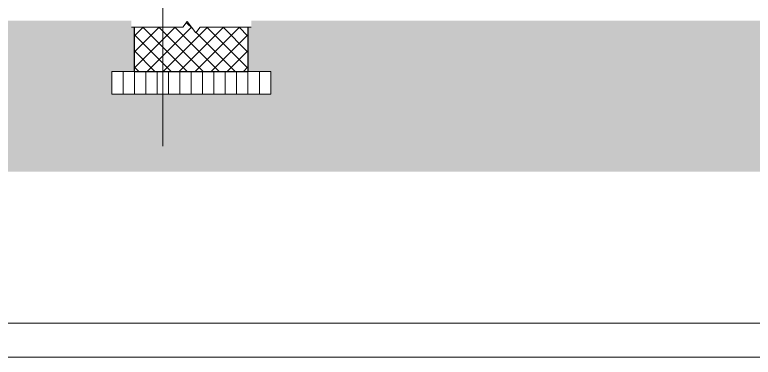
# Model space of a CAD drawing. Header units: centimetres. Extents: x 0 to 25250, y 0 to 2250.
# Drawn here: x 18245.6 to 18570.9, y 0 to 150.9 of the extents above; entities that cross this region are included whole.
import ezdxf

# ---------------------------------------------------------------- set-up
doc = ezdxf.new("R2010")
doc.units = ezdxf.units.CM
for name, color, linetype, lineweight in [('A-DETL', 7, 'Continuous', 9), ('A-DETL-GENF', 7, 'Continuous', 9), ('A-DETL-MBND', 7, 'Continuous', 9), ('A-FLOR-PATT', 7, 'Continuous', 9), ('A-WALL-PATT', 7, 'Continuous', 9), ('G-ANNO-TTLB', 7, 'Continuous', 9), ('S-GRID', 7, 'Continuous', 9)]:
    doc.layers.add(name, color=color, linetype=linetype, lineweight=lineweight)

# ---------------------------------------------------------------- blocks, each defined once
blk = doc.blocks.new('TEC_ОФИЦИАЛНА РАМКА - TEC_ОФИЦИАЛНА РАМКА-2548458-СГРАДА ТИП III - ВЕРТИКАЛНИ РАЗРЕЗИ Б-Б_ В-В')
at = {"layer": 'G-ANNO-TTLB'}
for p, q in [((41.3208, -4.1462), (-11.1292, -4.1462)), ((-13.3792, -4.4462), (41.6208, -4.4462))]:
    blk.add_line(p, q, dxfattribs=at)
blk = doc.blocks.new('TEC-BREAKLINE - M_Break Line-2501920-В-В')
at = {"layer": 'A-DETL-GENF'}
for p, q in [((-1207.91, -123.09), (-1185.31, -123.09)), ((-1185.31, -123.09), (-1183.41, -120.55)), ((-1183.41, -120.55), (-1179.6, -125.63)), ((-1179.6, -125.63), (-1177.69, -123.09)), ((-1177.69, -123.09), (-1155.18, -123.09))]:
    blk.add_line(p, q, dxfattribs=at)

msp = doc.modelspace()

# ---------------------------------------------------------------- block references
at = {"layer": 'G-ANNO-TTLB', "xscale": 50, "yscale": 50, "zscale": 50}
msp.add_blockref('TEC_ОФИЦИАЛНА РАМКА - TEC_ОФИЦИАЛНА РАМКА-2548458-СГРАДА ТИП III - ВЕРТИКАЛНИ РАЗРЕЗИ Б-Б_ В-В', (18618.96, 222.31), dxfattribs=at)

# ---------------------------------------------------------------- next in the draw order: hatches: boundary and pattern name
at = {"layer": 'A-DETL-GENF'}
h = msp.add_hatch(dxfattribs=at)
h.set_pattern_fill('FP2_39', color=256, style=0, pattern_type=2)
h.set_pattern_definition([(0, (18835.914, 601.401), (19.05, 19.05), [19.05, -19.05]), (0, (18835.914, 608.545), (19.05, 19.05), [19.05, -19.05]), (0, (18835.914, 615.689), (19.05, 19.05), [19.05, -19.05]), (90, (18838.296, 618.07), (-19.05, 19.05), [19.05, -19.05]), (90, (18845.439, 618.07), (-19.05, 19.05), [19.05, -19.05]), (90, (18852.583, 618.07), (-19.05, 19.05), [19.05, -19.05])])
h.paths.add_polyline_path([(18144.42, 81.74), (19788.48, 81.74), (19788.48, 148.33), (19654.65, 148.33), (19654.65, 145.41), (19653.32, 145.41), (19653.32, 125.9), (19663.32, 125.9), (19663.32, 115.9), (19613.32, 115.9), (19613.32, 125.9), (19623.32, 125.9), (19623.32, 145.41), (19621.91, 145.41), (19621.91, 148.33), (19284.73, 148.33), (19284.73, 145.41), (19283.32, 145.41), (19283.32, 125.9), (19293.32, 125.9), (19293.32, 115.9), (19223.32, 115.9), (19223.32, 125.9), (19233.32, 125.9), (19233.32, 145.41), (19231.99, 145.41), (19231.99, 148.33), (18349.73, 148.33), (18349.73, 145.41), (18348.32, 145.41), (18348.32, 125.9), (18358.32, 125.9), (18358.32, 115.9), (18288.32, 115.9), (18288.32, 125.9), (18298.32, 125.9), (18298.32, 145.41), (18296.99, 145.41), (18296.99, 148.33), (18144.42, 148.33), (18144.42, 86.57)])
at = {"layer": 'A-FLOR-PATT', "true_color": 0x787878}
h = msp.add_hatch(dxfattribs=at)
h.set_pattern_fill('FP2_40', color=8, angle=-90, style=0, pattern_type=2)
h.set_pattern_definition([(270, (18958.319, 88.505), (5, -2e-14), [])])
h.paths.add_polyline_path([(19223.32, 115.9), (19293.32, 115.9), (19293.32, 125.9), (19223.32, 125.9)])
h.paths.add_polyline_path([(19638.23, 115.9), (19663.32, 115.9), (19663.32, 125.9), (19613.32, 125.9), (19613.32, 115.9), (19623.32, 115.9)])
h.paths.add_polyline_path([(18358.32, 115.9), (18358.32, 125.9), (18288.32, 125.9), (18288.32, 115.9), (18349.93, 115.9)])
at = {"layer": 'A-WALL-PATT'}
h = msp.add_hatch(dxfattribs=at)
h.set_pattern_fill('FP2_34', color=256, style=0, pattern_type=2)
h.set_pattern_definition([(45, (18835.914, 601.401), (-3.535534, 3.535534), []), (135, (18835.914, 601.401), (-3.535534, -3.535534), [])])
h.paths.add_polyline_path([(18348.32, 125.9), (18348.32, 145.41), (18327.21, 145.41), (18325.31, 142.87), (18321.5, 147.95), (18319.59, 145.41), (18298.32, 145.41), (18298.32, 125.9), (18321.5, 125.9)])

# ---------------------------------------------------------------- next in the draw order: linework, layer by layer
at = {"layer": 'A-DETL', "color": 7, "lineweight": 30}
for p, q in [((18298.32, 125.9), (18298.32, 145.41)), ((18348.32, 145.41), (18348.32, 125.9)), ((18298.32, 125.9), (18348.32, 125.9))]:
    msp.add_line(p, q, dxfattribs=at)
at = {"layer": 'A-DETL-MBND'}
for p, q in [((18288.32, 115.9), (18288.32, 125.9)), ((18288.32, 125.9), (18298.32, 125.9)), ((18348.32, 125.9), (18358.32, 125.9)), ((18358.32, 125.9), (18358.32, 115.9)), ((18358.32, 115.9), (18288.32, 115.9))]:
    msp.add_line(p, q, dxfattribs=at)
at = {"layer": 'S-GRID', "color": 1, "lineweight": 18, "true_color": 0xff0000}
msp.add_line((18310.82, 92.98), (18310.82, 180.58), dxfattribs=at)

# ---------------------------------------------------------------- next in the draw order: block references
at = {"layer": 'A-DETL-GENF'}
msp.add_blockref('TEC-BREAKLINE - M_Break Line-2501920-В-В', (19504.91, 268.5), dxfattribs=at)

doc.saveas('drawing.dxf')
